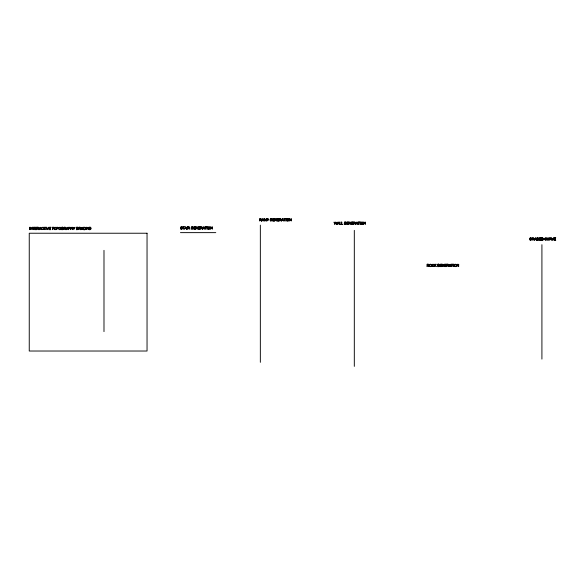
<?xml version="1.0" encoding="UTF-8"?>
<svg xmlns="http://www.w3.org/2000/svg" width="585" height="585" viewBox="0 0 585 585"><rect width="100%" height="100%" fill="white"/><g stroke="black" fill="none" stroke-linecap="round" stroke-linejoin="round"><path stroke-width="0.88" d="M335.6 222.329L334.715 224.406L334.093 222.051L334.869 224.077L335.424 222.051L336.134 223.243A6.362 6.362 0 0 1 336.324 224.07L337.121 222.051L336.47 224.406L335.629 222.424M47.743 229.02L46.551 227.287L47.465 229.642L48.701 227.287L47.751 228.998M261.744 221.02L262.987 218.666L263.945 221.02L263.316 220.304L261.312 221.02L260.866 220.318M448.885 266.592L450.121 264.237L451.086 266.592L450.457 265.882L448.454 266.592L447.993 265.875M268.588 219.799L268.179 218.688A2.084 2.084 0 0 0 267.879 218.666L266.935 218.666L266.935 221.02L267.25 220.062L267.85 220.062M58.266 228.472L58.412 227.719L57.9 227.309A2.084 2.084 0 0 0 57.601 227.287L56.657 227.287L56.657 229.642L56.972 228.684L57.571 228.684M70.141 228.472L70.295 227.719L69.783 227.309A2.084 2.084 0 0 0 69.483 227.287L68.533 227.287L68.533 229.642L68.847 228.684L69.454 228.684M38.303 228.252L37.243 228.326L37.243 227.543L38.486 227.931M65.344 228.252L64.284 228.326L64.284 227.543L65.535 227.931M80.145 228.252L79.085 228.326L79.085 227.543L80.335 227.931M189.262 227.784L188.173 227.872L188.173 227.097L189.423 227.477M201.883 227.777L200.779 227.872L200.779 227.097L202.03 227.477M261.027 219.616L259.945 219.704L259.945 218.922L261.195 219.309M280.763 219.616L279.681 219.704L279.681 218.922L280.932 219.309M354.898 223.002L353.808 223.09L353.808 222.307L355.058 222.688M428.41 265.21L427.35 265.276L427.35 264.5L428.593 264.881M448.147 265.21L447.086 265.276L447.086 264.5L448.329 264.881M533.644 238.797L532.555 238.877L532.555 238.102L533.805 238.483M550.821 238.797L549.732 238.877L549.732 238.102L550.982 238.483M63.195 228.018C61.337 223.945 60.555 233.196 63.509 228.435L62.507 228.442L63.202 229.152M77.995 228.018C76.138 223.953 75.348 233.188 78.31 228.435L77.315 228.442L78.002 229.152M90.785 228.018C88.905 223.953 88.159 233.188 91.099 228.435L90.105 228.442L90.799 229.152M192.926 227.572C191.156 223.499 190.191 232.691 193.247 227.989L192.246 227.989L192.94 228.706M271.828 219.397C269.956 215.404 269.21 224.523 272.142 219.814L271.147 219.821L271.835 220.53M345.954 222.783C344.199 218.717 343.219 227.894 346.276 223.199L345.274 223.207L345.969 223.916M531.465 238.578C529.725 234.475 528.745 243.755 531.78 238.994L530.785 238.994L531.48 239.711A0.921 0.921 0 0 1 530.068 239.462A0.921 0.921 0 0 1 530.332 238.132A0.921 0.921 0 0 1 531.633 238.483M439.225 264.976C437.441 260.859 436.498 270.138 439.547 265.393L438.545 265.393L439.24 266.109M189.123 228.113C190.556 227.572 189.109 226.139 187.858 226.834L187.858 229.188L188.545 228.143M201.73 228.113C203.163 227.58 201.715 226.139 200.472 226.834L200.472 229.188L201.16 228.143M38.149 228.567C39.721 227.945 38.098 226.651 36.928 227.287L36.928 229.642L37.615 228.596M65.191 228.567C66.77 227.945 65.147 226.651 63.97 227.287L63.97 229.642L64.657 228.596M79.991 228.567C81.586 227.996 79.896 226.6 78.778 227.287L78.778 229.642L79.465 228.596M181.24 227.075L180.838 227.485L181.394 227.799A5.96 5.96 0 0 1 181.716 227.879L181.913 227.945M260.318 219.975L259.63 221.02L259.63 218.666C261.071 217.817 262.285 219.828 260.895 219.938A1.228 1.228 0 0 1 261.298 220.377L261.707 221.02M280.054 219.975L279.367 221.02L279.367 218.666C280.844 217.839 282.021 219.85 280.632 219.938A1.228 1.228 0 0 1 281.034 220.377L281.443 221.02L282.723 218.666L283.681 221.02L283.052 220.304L281.049 221.02L280.603 220.318M354.188 223.36L353.501 224.406L353.501 222.051C354.978 221.218 356.148 223.243 354.759 223.324A1.228 1.228 0 0 1 355.161 223.762L355.578 224.406L356.85 222.051L357.815 224.406L357.186 223.689L355.183 224.406L354.729 223.704M84.152 227.287L83.341 227.287L83.341 229.642L84.189 229.642M84.145 227.565L83.648 227.565L83.648 229.364L84.152 229.364M180.443 232.633L215.777 232.633M537.622 237.839L536.811 237.839L536.811 240.194L537.659 240.194M542.193 237.839L541.381 237.839L541.381 240.194L542.229 240.194M537.615 238.117L537.125 238.117L537.125 239.916L537.622 239.916M542.185 238.117L541.688 238.117L541.688 239.916L542.193 239.916M532.935 239.148L532.248 240.194L532.248 237.839C533.871 236.976 534.814 239.17 533.469 239.126A1.228 1.228 0 0 1 533.908 239.558L534.324 240.194L535.597 237.839L536.562 240.194L535.933 239.484L533.929 240.194L533.476 239.499M550.112 239.148L549.425 240.194L549.425 237.839C551.055 236.976 551.984 239.177 550.639 239.126A1.228 1.228 0 0 1 551.085 239.558L551.494 240.194L550.646 239.477M427.723 265.546L427.035 266.592L427.035 264.237C428.593 263.374 429.639 265.517 428.257 265.524A1.228 1.228 0 0 1 428.695 265.956L429.112 266.592L428.257 265.875M447.459 265.546L446.772 266.592L446.772 264.237C448.329 263.374 449.375 265.517 447.993 265.524A1.228 1.228 0 0 1 448.432 265.956L448.849 266.592M69.695 227.572L68.847 227.565L68.847 228.406L69.886 228.289L69.754 227.587M57.813 227.572L56.972 227.565L56.972 228.406L58.003 228.289L57.878 227.587M181.438 227.068L182.242 227.499L181.818 226.878A1.148 1.148 0 0 0 180.882 226.907L180.546 227.558L181.101 228.048A4.322 4.322 0 0 0 181.321 228.099C183.054 228.647 180.853 229.357 180.443 228.435A0.797 0.797 0 0 0 181.021 229.181L181.218 229.218A1.777 1.777 0 0 0 181.504 229.225M201.679 228.457L202.154 229.188L202.915 229.188L203.17 228.472L204.158 228.472L204.787 229.188L203.821 226.834L202.585 229.188L202.132 228.545A1.228 1.228 0 0 0 201.701 228.099M189.065 228.457L189.935 229.188L189.525 228.545A1.228 1.228 0 0 0 189.094 228.099M79.984 228.903L80.459 229.642L81.22 229.642L81.476 228.925L82.463 228.925L83.092 229.642L82.127 227.287L80.884 229.642L80.438 228.998A1.228 1.228 0 0 0 80.006 228.552M65.176 228.903L65.652 229.642L66.412 229.642L66.675 228.925L67.655 228.925L68.284 229.642L67.326 227.287L66.083 229.642L65.637 228.998A1.228 1.228 0 0 0 65.206 228.552M38.135 228.903L38.61 229.642L39.37 229.642L39.626 228.925L40.614 228.925L41.242 229.642L40.277 227.287L39.041 229.642L38.595 228.998A1.228 1.228 0 0 0 38.157 228.552M535.45 238.19L535.838 239.228L535.041 239.228L535.297 238.541A3.005 3.005 0 0 0 535.421 238.088M265.21 220.333L264.654 218.666L264.186 218.666L264.186 221.02L264.486 219.017L265.166 221.02L266.131 219.046L266.431 221.02L266.431 218.666L265.254 220.465M356.704 222.395L357.091 223.433L356.287 223.433L356.55 222.746A3.005 3.005 0 0 0 356.674 222.293M338.247 222.395L338.627 223.433L337.83 223.433L338.086 222.746A3.005 3.005 0 0 0 338.218 222.293M282.577 219.017L282.957 220.055L282.16 220.055L282.416 219.36A3.005 3.005 0 0 0 282.548 218.914M203.675 227.185L204.063 228.223L203.258 228.223L203.521 227.528A3.005 3.005 0 0 0 203.646 227.082M185.584 227.185L185.964 228.223L185.167 228.223L185.43 227.528A3.005 3.005 0 0 0 185.555 227.082M81.98 227.631L82.361 228.669L81.564 228.669L81.827 227.982A3.005 3.005 0 0 0 81.951 227.536M67.18 227.631L67.56 228.669L66.763 228.669L67.019 227.982A3.005 3.005 0 0 0 67.151 227.536M40.138 227.631L40.519 228.669L39.721 228.669L39.977 227.982A3.005 3.005 0 0 0 40.102 227.536M262.833 218.987L263.221 220.055L262.424 220.055L262.68 219.36A3.005 3.005 0 0 0 262.811 218.914M541.915 244.698L541.915 359.095M354.313 230.358L354.313 366.378M260.347 225.166L260.347 362.334M103.991 250.351L103.991 331.622M433.814 265.875A0.877 0.877 0 0 1 432.542 266.102A0.877 0.877 0 0 1 432.439 264.808A0.877 0.877 0 0 1 433.741 264.844M434.07 265.904A1.141 1.141 0 0 1 432.359 266.321A1.141 1.141 0 0 1 432.278 264.552A1.141 1.141 0 0 1 434.026 264.822M439.174 266.029A0.921 0.921 0 0 1 437.836 265.853A0.921 0.921 0 0 1 438.099 264.53A0.921 0.921 0 0 1 439.401 264.881M537.622 237.788A1.302 1.302 0 0 1 538.909 239.068A1.302 1.302 0 0 1 537.666 240.391M537.622 238.022A1.038 1.038 0 0 1 537.644 240.091M542.193 237.788A1.302 1.302 0 0 1 543.48 239.068A1.302 1.302 0 0 1 542.236 240.391M542.193 238.022A1.038 1.038 0 0 1 542.207 240.091M546.522 239.477A0.877 0.877 0 0 1 545.242 239.711A0.877 0.877 0 0 1 545.147 238.417A0.877 0.877 0 0 1 546.441 238.446M546.778 239.506A1.141 1.141 0 0 1 545.059 239.923A1.141 1.141 0 0 1 544.979 238.161A1.141 1.141 0 0 1 546.726 238.424M345.903 223.836A0.921 0.921 0 0 1 344.565 223.667A0.921 0.921 0 0 1 344.821 222.344A0.921 0.921 0 0 1 346.13 222.695M271.769 220.45A0.921 0.921 0 0 1 270.431 220.282A0.921 0.921 0 0 1 270.694 218.958A0.921 0.921 0 0 1 271.996 219.309M268.566 219.887A1.053 1.053 0 0 1 267.857 220.026M192.874 228.625A0.921 0.921 0 0 1 191.536 228.45A0.921 0.921 0 0 1 191.792 227.126A0.921 0.921 0 0 1 193.101 227.477M182.001 227.799A0.753 0.753 0 0 1 181.511 229.196M90.726 229.071A0.921 0.921 0 0 1 89.388 228.903A0.921 0.921 0 0 1 89.651 227.58A0.921 0.921 0 0 1 90.953 227.931M84.152 227.463A1.038 1.038 0 0 1 84.167 229.539M84.152 227.229A1.302 1.302 0 0 1 85.439 228.508A1.302 1.302 0 0 1 84.196 229.839M77.937 229.071A0.921 0.921 0 0 1 76.598 228.903A0.921 0.921 0 0 1 76.862 227.58A0.921 0.921 0 0 1 78.163 227.931M70.163 228.508A1.053 1.053 0 0 1 69.454 228.647M63.136 229.071A0.921 0.921 0 0 1 61.798 228.903A0.921 0.921 0 0 1 62.061 227.58A0.921 0.921 0 0 1 63.363 227.931M58.288 228.508A1.053 1.053 0 0 1 57.579 228.647M43.341 228.918A0.877 0.877 0 0 1 42.069 229.152A0.877 0.877 0 0 1 41.966 227.858A0.877 0.877 0 0 1 43.268 227.894M43.597 228.947A1.141 1.141 0 0 1 41.886 229.364A1.141 1.141 0 0 1 41.806 227.602A1.141 1.141 0 0 1 43.553 227.865M548.898 239.199C548.964 241.049 545.951 240.296 547.048 237.839L547.363 237.839C545.966 240.45 549.966 240.581 548.591 237.839L548.898 239.199M268.413 219.353L267.25 219.784L267.25 218.944L268.413 219.382M552.635 239.916L553.71 237.839L552.788 240.194L551.553 237.839L552.62 239.916M185.079 228.472L184.487 229.188L185.73 226.834L186.695 229.188L186.067 228.472L185.079 228.472M337.742 223.689L337.15 224.406L338.393 222.051L339.351 224.406L338.722 223.689L337.742 223.689M449.821 264.932L449.565 265.627L450.362 265.627L449.967 264.559A3.005 3.005 0 0 1 449.821 264.932M73.959 228.369L72.862 227.287L73.768 229.642L75.019 227.287L73.929 228.369M435.803 264.237L434.64 265.407L434.326 264.237L434.326 266.592L435.021 265.4L436.271 266.592L435.24 265.195L436.227 264.237L435.803 264.237M274.306 218.666L272.61 218.666L272.61 221.02L274.365 221.02L272.917 220.742L272.917 219.938L274.219 219.938L272.917 219.66L272.917 218.944L274.306 218.666M275.111 218.666L274.789 221.02L275.089 219.17L276.647 221.02L276.647 218.666L276.347 220.516L275.111 218.666M278.877 218.666L277.173 218.666L277.173 221.02L278.935 221.02L277.487 220.742L277.487 219.938L278.789 219.938L277.487 219.66L277.487 218.944L278.877 218.666M285.619 218.666L283.754 218.666L284.529 218.944L284.529 221.02L284.844 218.944L285.619 218.666M286.306 218.666L285.992 221.02L286.306 218.666M289.729 218.666L289.407 221.02L289.707 219.17L291.264 221.02L291.264 218.666L290.964 220.516L289.729 218.666M339.9 222.051L339.592 224.406L341.062 224.406L339.9 224.128L339.9 222.051M341.728 222.051L341.421 224.406L342.89 224.406L341.728 224.128L341.728 222.051M348.441 222.051L346.737 222.051L346.737 224.406L348.499 224.406L347.051 224.128L347.051 223.324L348.353 223.324L347.051 223.046L347.051 222.329L348.441 222.051M349.245 222.051L348.923 224.406L349.223 222.556L350.781 224.406L350.781 222.051L350.481 223.894L349.245 222.051M353.011 222.051L351.307 222.051L351.307 224.406L353.062 224.406L351.622 224.128L351.622 223.324L352.923 223.324L351.622 223.046L351.622 222.329L353.011 222.051M359.753 222.051L357.888 222.051L358.663 222.329L358.663 224.406L358.971 222.329L359.753 222.051M360.44 222.051L360.126 224.406L360.44 222.051M363.863 222.051L363.541 224.406L363.841 222.556L365.398 224.406L365.398 222.051L365.098 223.894L363.863 222.051M184.429 226.834L182.564 226.834L183.339 227.112L183.339 229.188L183.653 227.112L184.429 226.834M187.31 226.834L186.995 229.188L187.31 226.834M195.412 226.834L193.708 226.834L193.708 229.188L195.463 229.188L194.023 228.911L194.023 228.106L195.324 228.106L194.023 227.836L194.023 227.112L195.412 226.834M196.216 226.834L195.895 229.188L196.194 227.338L197.752 229.188L197.752 226.834L197.452 228.684L196.216 226.834M199.982 226.834L198.278 226.834L198.278 229.188L200.033 229.188L198.593 228.911L198.593 228.106L199.894 228.106L198.593 227.836L198.593 227.112L199.982 226.834M206.724 226.834L204.86 226.834L205.635 227.112L205.635 229.188L205.942 227.112L206.724 226.834M207.404 226.834L207.097 229.188L207.404 226.834M210.834 226.834L210.512 229.188L210.812 227.338L212.37 229.188L212.37 226.834L212.07 228.684L210.834 226.834M29.798 227.287L29.484 229.642L29.798 227.287M30.661 227.287L30.34 229.642L30.639 227.792L32.197 229.642L32.197 227.287L31.897 229.13L30.661 227.287M34.413 227.287L32.541 227.287L33.316 227.565L33.316 229.642L33.63 227.565L34.413 227.287M36.438 227.287L34.734 227.287L34.734 229.642L36.489 229.642L35.049 229.364L35.049 228.559L36.35 228.559L35.049 228.282L35.049 227.565L36.438 227.287M45.557 227.287L43.692 227.287L44.467 227.565L44.467 229.642L44.774 227.565L45.557 227.287M46.237 227.287L45.93 229.642L46.237 227.287M50.69 227.287L48.986 227.287L48.986 229.642L50.749 229.642L49.301 229.364L49.301 228.559L50.602 228.559L49.301 228.282L49.301 227.565L50.69 227.287M53.776 227.287L51.911 227.287L52.687 227.565L52.687 229.642L53.001 227.565L53.776 227.287M71.048 227.287L70.741 229.642L71.048 228.53L72.277 228.53L72.584 229.642L72.584 227.287L72.277 228.252L71.048 228.252L71.048 227.287M86.075 227.287L85.768 229.642L86.075 227.287M86.946 227.287L86.624 229.642L86.924 227.792L88.481 229.642L88.481 227.287L88.181 229.13L86.946 227.287M147.04 233.232L29.25 233.232L29.25 351.022L147.04 351.022L147.04 233.232M540.891 237.839L539.194 237.839L539.194 240.194L540.949 240.194L539.502 239.916L539.502 239.119L540.803 239.119L539.502 238.841L539.502 238.117L540.891 237.839M555.699 237.839L553.995 237.839L553.995 240.194L555.75 240.194L554.302 239.916L554.302 239.119L555.604 239.119L554.302 238.841L554.302 238.117L555.699 237.839M441.712 264.237L440.008 264.237L440.008 266.592L441.77 266.592L440.322 266.314L440.322 265.51L441.624 265.51L440.322 265.239L440.322 264.515L441.712 264.237M442.516 264.237L442.194 266.592L442.494 264.742L444.052 266.592L444.052 264.237L443.752 266.087L442.516 264.237M446.282 264.237L444.578 264.237L444.578 266.592L446.333 266.592L444.892 266.314L444.892 265.51L446.194 265.51L444.892 265.239L444.892 264.515L446.282 264.237M453.024 264.237L451.159 264.237L451.934 264.515L451.934 266.592L452.249 264.515L453.024 264.237M453.711 264.237L453.397 266.592L453.711 264.237M457.134 264.237L456.812 266.592L457.112 264.742L458.669 266.592L458.669 264.237L458.369 266.087L457.134 264.237M429.792 266.446A1.207 1.207 0 0 0 431.635 265.466A1.207 1.207 0 0 0 429.865 264.354A1.207 1.207 0 0 0 429.792 266.446M429.938 266.204A0.936 0.936 0 0 0 431.357 265.422A0.936 0.936 0 0 0 429.968 264.588A0.936 0.936 0 0 0 429.938 266.204M454.64 266.446A1.207 1.207 0 0 0 456.483 265.466A1.207 1.207 0 0 0 454.713 264.354A1.207 1.207 0 0 0 454.64 266.446M454.794 266.204A0.936 0.936 0 0 0 456.212 265.422A0.936 0.936 0 0 0 454.823 264.588A0.936 0.936 0 0 0 454.794 266.204M361.523 224.011A0.936 0.936 0 0 0 362.934 223.229A0.936 0.936 0 0 0 361.552 222.395A0.936 0.936 0 0 0 361.523 224.011M361.369 224.252A1.207 1.207 0 0 0 363.212 223.273A1.207 1.207 0 0 0 361.442 222.168A1.207 1.207 0 0 0 361.369 224.252M287.389 220.633A0.936 0.936 0 0 0 288.807 219.843A0.936 0.936 0 0 0 287.418 219.009A0.936 0.936 0 0 0 287.389 220.633M287.235 220.874A1.207 1.207 0 0 0 289.085 219.894A1.207 1.207 0 0 0 287.315 218.783A1.207 1.207 0 0 0 287.235 220.874M208.494 228.801A0.936 0.936 0 0 0 209.905 228.011A0.936 0.936 0 0 0 208.523 227.185A0.936 0.936 0 0 0 208.494 228.801M208.34 229.042A1.207 1.207 0 0 0 210.183 228.062A1.207 1.207 0 0 0 208.414 226.951A1.207 1.207 0 0 0 208.34 229.042M59.385 229.254A0.936 0.936 0 0 0 60.803 228.464A0.936 0.936 0 0 0 59.414 227.631A0.936 0.936 0 0 0 59.385 229.254M59.231 229.488A1.207 1.207 0 0 0 61.081 228.516A1.207 1.207 0 0 0 59.312 227.404A1.207 1.207 0 0 0 59.231 229.488M54.632 229.254A0.936 0.936 0 0 0 56.05 228.464A0.936 0.936 0 0 0 54.661 227.631A0.936 0.936 0 0 0 54.632 229.254M54.485 229.488A1.207 1.207 0 0 0 56.328 228.516A1.207 1.207 0 0 0 54.559 227.404A1.207 1.207 0 0 0 54.485 229.488"/></g></svg>
